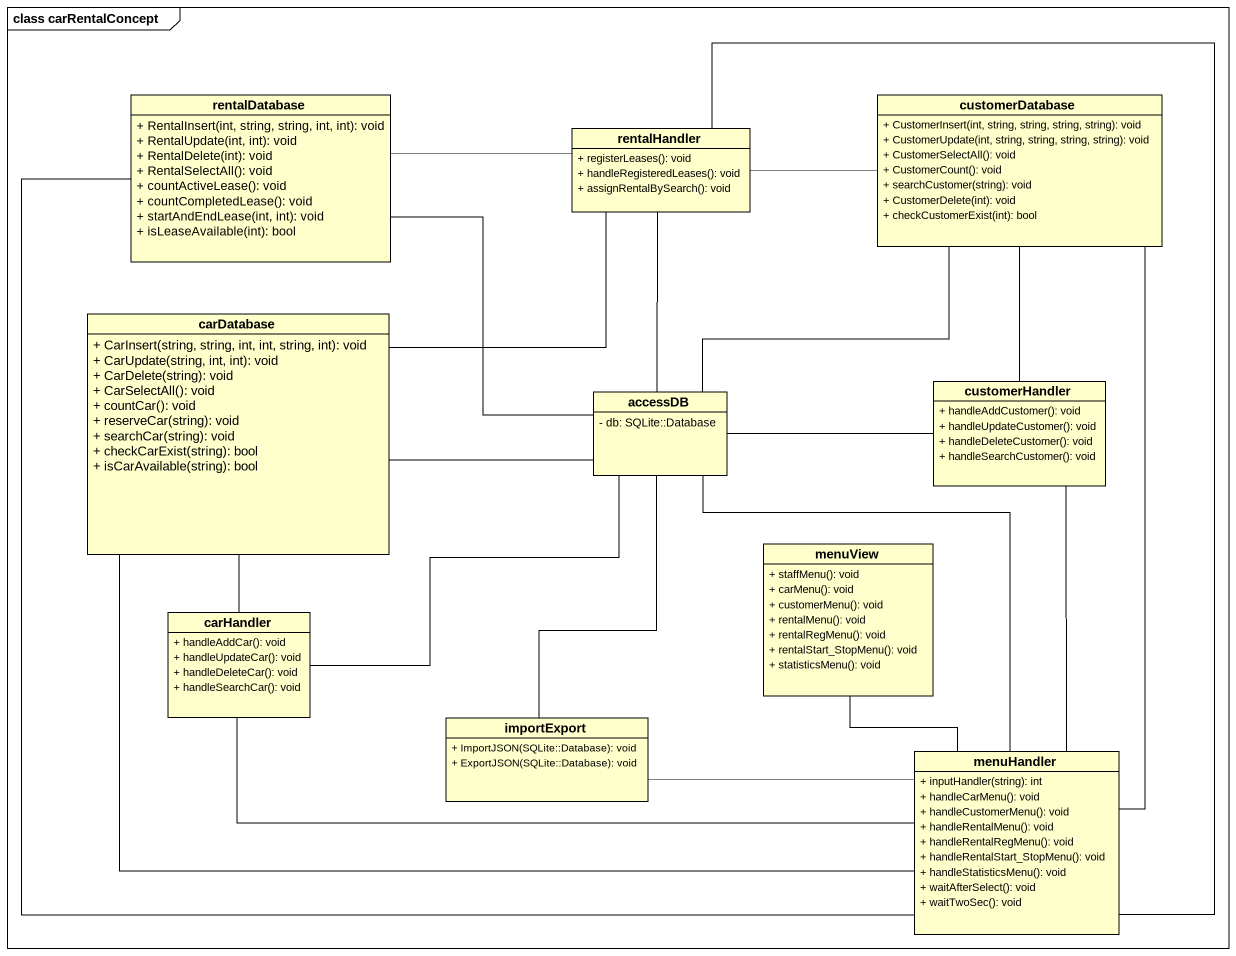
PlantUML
@startuml
mainframe class carRentalConcept
hide circle
hide empty members
skinparam classAttributeIconSize 0
class rentalDatabase {
  + RentalInsert(int, string, string, int, int): void
  + RentalUpdate(int, int): void
  + RentalDelete(int): void
  + RentalSelectAll(): void
  + countActiveLease(): void
  + countCompletedLease(): void
  + startAndEndLease(int, int): void
  + isLeaseAvailable(int): bool
}
class customerDatabase {
  + CustomerInsert(int, string, string, string, string): void
  + CustomerUpdate(int, string, string, string, string): void
  + CustomerSelectAll(): void
  + CustomerCount(): void
  + searchCustomer(string): void
  + CustomerDelete(int): void
  + checkCustomerExist(int): bool
}
class rentalHandler {
  + registerLeases(): void
  + handleRegisteredLeases(): void
  + assignRentalBySearch(): void
}
class carDatabase {
  + CarInsert(string, string, int, int, string, int): void
  + CarUpdate(string, int, int): void
  + CarDelete(string): void
  + CarSelectAll(): void
  + countCar(): void
  + reserveCar(string): void
  + searchCar(string): void
  + checkCarExist(string): bool
  + isCarAvailable(string): bool
}
class accessDB {
  - db: SQLite::Database
}
class customerHandler {
  + handleAddCustomer(): void
  + handleUpdateCustomer(): void
  + handleDeleteCustomer(): void
  + handleSearchCustomer(): void
}
class menuView {
  + staffMenu(): void
  + carMenu(): void
  + customerMenu(): void
  + rentalMenu(): void
  + rentalRegMenu(): void
  + rentalStart_StopMenu(): void
  + statisticsMenu(): void
}
class carHandler {
  + handleAddCar(): void
  + handleUpdateCar(): void
  + handleDeleteCar(): void
  + handleSearchCar(): void
}
class importExport {
  + ImportJSON(SQLite::Database): void
  + ExportJSON(SQLite::Database): void
}
class menuHandler {
  + inputHandler(string): int
  + handleCarMenu(): void
  + handleCustomerMenu(): void
  + handleRentalMenu(): void
  + handleRentalRegMenu(): void
  + handleRentalStart_StopMenu(): void
  + handleStatisticsMenu(): void
  + waitAfterSelect(): void
  + waitTwoSec(): void
}
rentalDatabase -right- rentalHandler
rentalDatabase -- accessDB
customerDatabase -left- rentalHandler
customerDatabase -- accessDB
rentalHandler -- accessDB
carDatabase -up- rentalHandler
carDatabase -- carHandler
accessDB -left- carDatabase
customerHandler -up- customerDatabase
customerHandler -left- accessDB
menuView -- menuHandler
carHandler -right- accessDB
importExport -up- accessDB
importExport -right- menuHandler
menuHandler -up- rentalDatabase
menuHandler -up- customerDatabase
menuHandler -up- rentalHandler
menuHandler -left- carDatabase
menuHandler -up- accessDB
menuHandler -up- customerHandler
menuHandler -left- carHandler
@enduml
